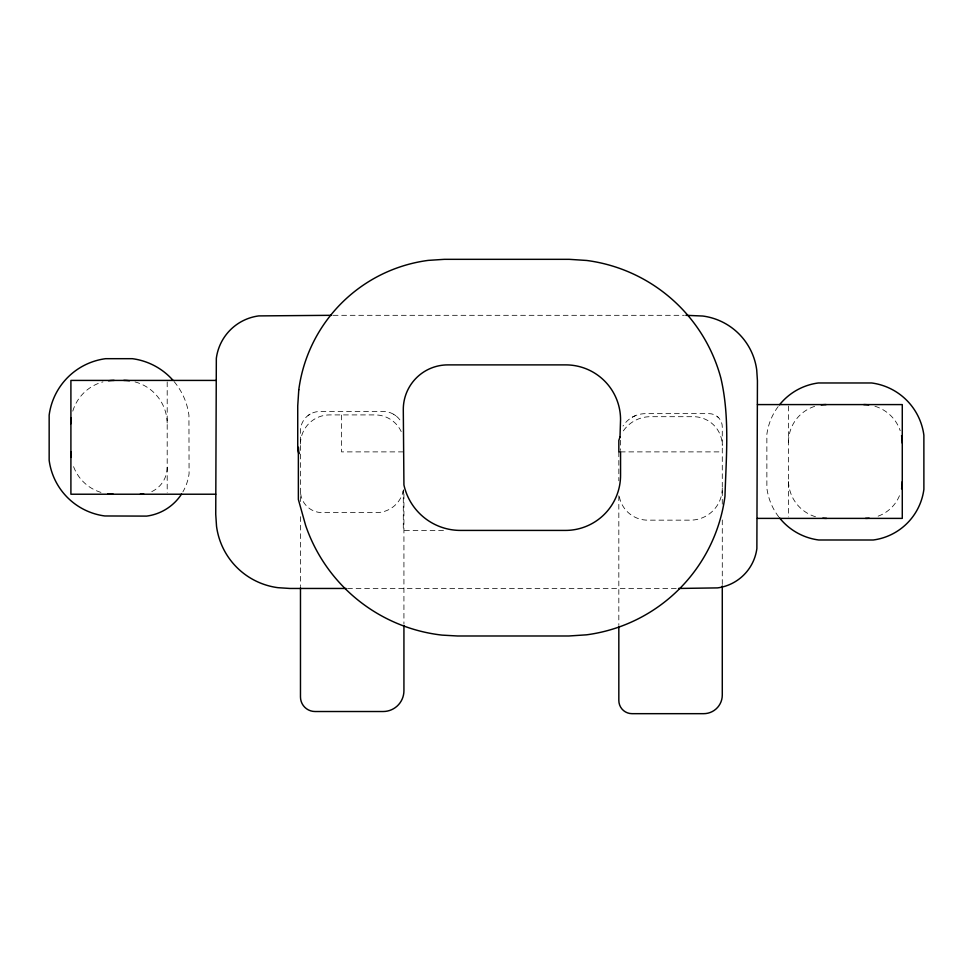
<?xml version="1.0" encoding="UTF-8"?>
<svg xmlns="http://www.w3.org/2000/svg" width="973" height="973" viewBox="0 0 973 973"><rect width="100%" height="100%" fill="white"/><g stroke="black" fill="none" stroke-linecap="round" stroke-linejoin="round"><path stroke-width="0.73" stroke-dasharray="4.87 3.65" d="M402.992 492.119L403.296 490.611L403.296 530.419L446.935 530.419M308.064 415.495L310.168 414.084M632.207 417.235L635.345 415.678M333.18 315.313L684.347 315.313M403.296 451.886L341.535 451.886L341.535 414.912M620.324 451.886L722.282 451.886M347.592 588.458L677.026 588.458M393.603 414.255L395.853 415.763M717.101 416.383L718.402 417.526M788.471 406.082L788.471 516.918M722.282 504.172L722.282 426.916A13.269 13.269 0 0 0 709.025 413.647L645.573 413.647A26.745 26.745 0 0 0 623.012 426.016M722.282 519.935L722.282 584.858M620.555 440.258L620.555 450.438M618.828 451.886L618.828 480.796M618.828 495.816L618.828 624.873M403.929 494.041L403.929 624.18M300.475 501.545L300.475 430.881A19.387 19.387 0 0 1 319.874 411.494L383.277 411.494A20.652 20.652 0 0 1 401.168 421.82M300.475 516.687L300.475 586.597M167.198 381.915L167.198 492.727M403.515 489.76A27.645 27.645 0 0 1 376.283 512.613L322.148 512.613A21.674 21.674 0 0 1 300.475 490.939M722.282 488.227A31.927 31.927 0 0 1 690.356 520.154L647.714 520.154A28.886 28.886 0 0 1 619.071 495.038M623.352 430.869A32.875 32.875 0 0 1 650.402 416.699L693.421 416.699A28.874 28.874 0 0 1 722.282 445.573M300.475 444.029A29.117 29.117 0 0 1 329.592 414.912L375.043 414.912A28.898 28.898 0 0 1 401.229 431.598M788.471 442.216A37.631 37.631 0 0 1 815.179 406.203M815.508 516.748A38.081 38.081 0 0 1 788.471 480.297M167.198 467.259A26.964 26.964 0 0 1 150.547 492.168M135.016 381.903A43.42 43.42 0 0 1 167.198 423.839M874.922 406.24A38.531 38.531 0 0 1 900.232 430.735M899.478 495.707A36.731 36.731 0 0 1 876.199 516.809M100.961 492.399A42.35 42.35 0 0 1 73.157 465.483M72.768 411.141A43.286 43.286 0 0 1 102.98 381.89M778.789 516.955A60.204 60.204 0 0 1 766.87 488.154L766.858 434.42A59.754 59.754 0 0 1 778.704 405.838M174.118 381.598A65.714 65.714 0 0 1 188.932 415.264L189.078 473.681A49.27 49.27 0 0 1 182.888 491.888"/><path stroke-width="1.46" d="M331.659 315.313L258.733 315.909A49.246 49.246 0 0 0 216.334 358.307L215.738 514.303L216.529 526.259A71.345 71.345 0 0 0 277.95 587.68L289.905 588.458L346.072 588.458M685.868 315.313L702.774 316.03A62.673 62.673 0 0 1 756.726 369.983L757.432 380.796L756.872 548.541A45.719 45.719 0 0 1 717.515 587.899L678.546 588.458M215.738 380.419L70.907 380.419L70.907 494.223L215.738 494.223M757.432 404.586L902.275 404.586L902.275 518.39L757.432 518.39M722.282 585.989L722.282 695.075A18.596 18.596 0 0 1 703.686 713.671L632.024 713.671A13.196 13.196 0 0 1 618.828 700.475L618.828 626.186M403.929 625.663L403.929 690.721A20.798 20.798 0 0 1 383.131 711.518L315.033 711.518A14.559 14.559 0 0 1 300.475 696.96L300.475 587.887M902.275 481.647A36.731 36.731 0 0 1 901.57 488.823M869.144 518.208A36.731 36.731 0 0 1 865.544 518.39M863.744 404.586A38.531 38.531 0 0 1 868.767 404.914M901.533 435.6A38.531 38.531 0 0 1 902.275 443.116M826.551 518.39A38.081 38.081 0 0 1 822.817 518.195M821.2 404.902A37.631 37.631 0 0 1 826.101 404.586M70.907 423.705A43.286 43.286 0 0 1 71.272 418.049M108.538 380.796A43.286 43.286 0 0 1 114.182 380.419M113.257 494.223A42.35 42.35 0 0 1 107.723 493.858M71.272 457.395A42.35 42.35 0 0 1 70.907 451.873M143.749 493.992A26.964 26.964 0 0 1 140.221 494.223M123.778 380.419A43.42 43.42 0 0 1 129.445 380.796M779.604 517.989A60.204 60.204 0 0 0 818.694 539.991L873.231 540.003A58.854 58.854 0 0 0 923.888 489.334L923.876 435.199A60.654 60.654 0 0 0 871.662 382.973L818.305 382.973A59.754 59.754 0 0 0 779.507 404.817M173.182 380.504A65.714 65.714 0 0 0 132.352 358.684L105.619 358.684A65.58 65.58 0 0 0 49.161 415.143L49.161 460.314A64.656 64.656 0 0 0 104.816 515.97L146.655 516.104A49.27 49.27 0 0 0 181.55 494.089M298.784 389.82L297.726 405.996L297.726 448.444L298.796 453.844L298.37 447.264L298.37 499.465L305.644 525.456A163.634 163.634 0 0 0 442.058 635.114L457.505 635.989L568.877 635.989L586.427 634.834A160.922 160.922 0 0 0 724.97 496.303C726.174 457.006 729.908 416.748 720.871 378.096A160.545 160.545 0 0 0 586.755 260.472L569.254 259.329L444.393 259.329L428.229 260.387A150.353 150.353 0 0 0 298.784 389.82M619.996 437.059L618.828 440.392L618.828 451.886L620.555 451.886L620.555 475.298A55.133 55.133 0 0 1 565.422 530.419L460.484 530.419A57.906 57.906 0 0 1 403.929 484.968L403.296 409.451A44.551 44.551 0 0 1 447.848 364.887L565.799 364.887A54.756 54.756 0 0 1 620.555 419.643L619.996 437.059"/></g></svg>
